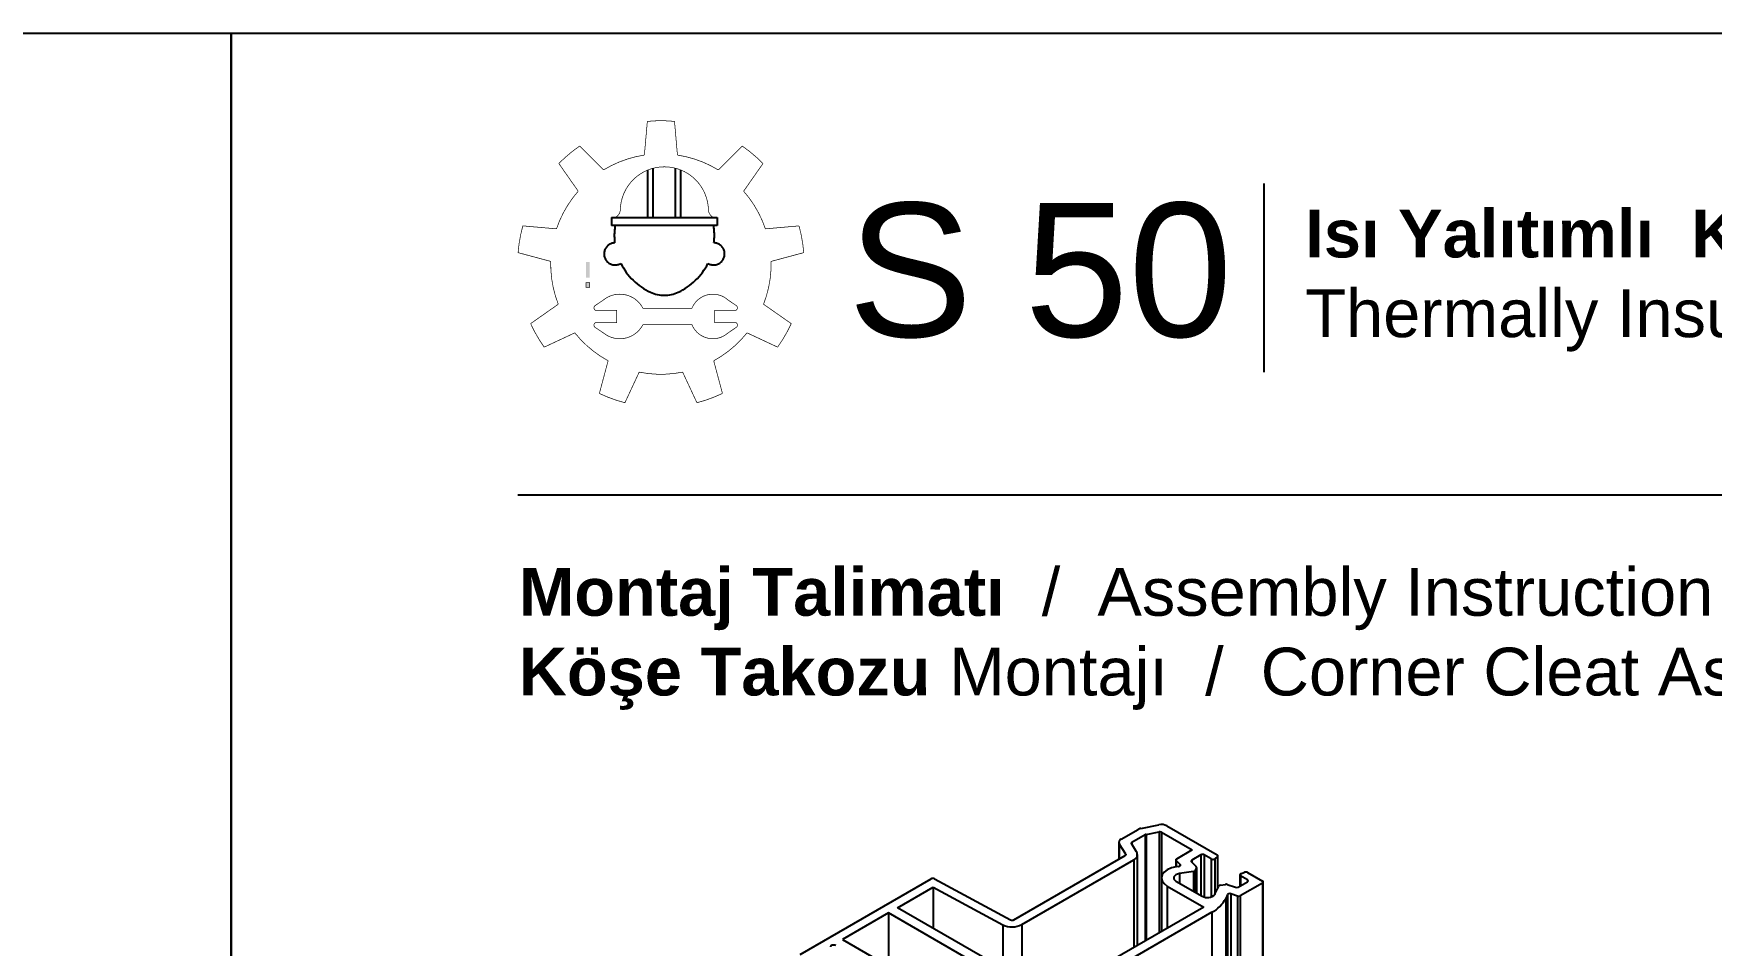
# Model space of a CAD drawing. Header units: millimetres. Extents: x 221 to 2771, y 196 to 840.
# Drawn here: x 2131 to 2218.7, y 791.9 to 839.6 of the extents above; entities that cross this region are included whole.
import ezdxf

# ---------------------------------------------------------------- set-up
doc = ezdxf.new("R2010")
doc.units = ezdxf.units.MM
doc.linetypes.add('CENTER', pattern=[50.8, 31.75, -6.35, 6.35, -6.35])
doc.layers.add('antet_k', color=7, linetype='Continuous')
doc.layers.add('yazı_numara_k', color=21, linetype='Continuous')
doc.styles.get("Standard").update_dxf_attribs({"font": 'arial.ttf'})

# ---------------------------------------------------------------- blocks, each defined once
blk = doc.blocks.new('S1.A')
at = {"color": 252}
blk.add_lwpolyline([(2269.172, -494.126), (2269.172, -791.126), (2479.168, -791.126), (2479.168, -494.126)], close=True, dxfattribs=at)
blk = doc.blocks.new('Üretim katalogu sembol-1')
at = {"true_color": 0xfed100}
h = blk.add_hatch(color=40, dxfattribs=at)
h.dxf.hatch_style = 1
h.paths.add_polyline_path([(1565.75, 1465.58), (1566.79, 1465.58), (1566.79, 1470.07), (1565.75, 1470.07)])
h.paths.add_polyline_path([(1565.75, 1462.71), (1566.79, 1462.71), (1566.79, 1464.05), (1565.75, 1464.05)])
at = {"color": 0, "linetype": 'CENTER', "ltscale": 12}
for p, q in [((1583.66, 1483.04), (1583.66, 1496.78)), ((1585.26, 1483.04), (1585.26, 1497.31)), ((1591.66, 1483.04), (1591.66, 1497.31)), ((1593.26, 1483.04), (1593.26, 1496.78)), ((1573.15, 1483.04), (1603.77, 1483.04)), ((1573.15, 1483.04), (1573.15, 1480.64)), ((1603.77, 1483.04), (1603.77, 1480.64)), ((1603.77, 1480.64), (1573.15, 1480.64))]:
    blk.add_line(p, q, dxfattribs=at)
at = {"color": 0, "linetype": 'CENTER', "lineweight": -2, "ltscale": 12, "const_width": 0.2}
for points in [[(1582.66, 1501.13), (1583.52, 1510.91)], [(1592.26, 1501.13), (1591.41, 1510.91)], [(1570.8, 1496.81), (1563.86, 1503.75)], [(1604.12, 1496.81), (1611.06, 1503.75)], [(1563.45, 1490.64), (1557.82, 1498.68)], [(1611.48, 1490.64), (1617.1, 1498.68)], [(1557.14, 1479.71), (1547.36, 1480.57)], [(1617.79, 1479.71), (1627.56, 1480.57)], [(1555.47, 1470.26), (1545.99, 1472.8)], [(1619.45, 1470.26), (1628.93, 1472.8)], [(1557.66, 1457.83), (1549.63, 1452.2)], [(1617.26, 1457.83), (1625.3, 1452.2)], [(1562.46, 1449.52), (1553.57, 1445.37)], [(1612.46, 1449.52), (1621.35, 1445.37)], [(1572.13, 1441.41), (1569.59, 1431.93)], [(1581.15, 1438.12), (1577.01, 1429.23)], [(1593.77, 1438.12), (1597.92, 1429.23)], [(1602.79, 1441.41), (1605.33, 1431.93)]]:
    blk.add_lwpolyline(points, dxfattribs=at)
for points in [[(1591.41, 1510.91, 0.047521), (1583.52, 1510.91)], [(1563.86, 1503.75, 0.047521), (1557.82, 1498.68)], [(1582.66, 1501.13, 0.099576), (1570.8, 1496.81)], [(1604.12, 1496.81, 0.099576), (1592.26, 1501.13)], [(1617.1, 1498.68, 0.047521), (1611.06, 1503.75)], [(1563.45, 1490.64, 0.099576), (1557.14, 1479.71)], [(1617.79, 1479.71, 0.099576), (1611.48, 1490.64)], [(1547.36, 1480.57, 0.047521), (1545.99, 1472.8)], [(1628.93, 1472.8, 0.047521), (1627.56, 1480.57)], [(1555.47, 1470.26, 0.099576), (1557.66, 1457.83)], [(1617.26, 1457.83, 0.099576), (1619.45, 1470.26)], [(1549.63, 1452.2, 0.047521), (1553.57, 1445.37)], [(1621.35, 1445.37, 0.047521), (1625.3, 1452.2)], [(1562.46, 1449.52, 0.099576), (1572.13, 1441.41)], [(1602.79, 1441.41, 0.099576), (1612.46, 1449.52)], [(1581.15, 1438.12, 0.099576), (1593.77, 1438.12)], [(1569.59, 1431.93, 0.047521), (1577.01, 1429.23)], [(1597.92, 1429.23, 0.047521), (1605.33, 1431.93)]]:
    blk.add_lwpolyline(points, format="xyb", dxfattribs=at)
at = {"color": 0, "linetype": 'CENTER', "ltscale": 12, "const_width": 0.2}
for points in [[(1588.46, 1497.72, 0.408893), (1575.66, 1485.15, -0.281899), (1574.17, 1483.04)], [(1588.46, 1497.72, -0.408893), (1601.26, 1485.15, 0.281899), (1602.75, 1483.04)]]:
    blk.add_lwpolyline(points, format="xyb", dxfattribs=at)
at = {"color": 40, "true_color": 0xfed100, "const_width": 0.2}
blk.add_lwpolyline([(1565.75, 1464.05), (1566.79, 1464.05), (1566.79, 1462.71), (1565.75, 1462.71)], close=True, dxfattribs=at)
at = {"color": 0, "linetype": 'CENTER', "ltscale": 12, "const_width": 0.2}
blk.add_lwpolyline([(1574.65, 1456.03), (1568.69, 1456.03, -0.414214), (1568.05, 1456.67), (1568.05, 1456.88, -0.248554), (1568.33, 1457.41), (1570.79, 1459.08, -0.475864), (1582.25, 1456.63), (1596.45, 1456.63, -0.519094), (1606.92, 1459.08), (1609.37, 1457.41, -0.248554), (1609.65, 1456.88), (1609.65, 1456.67, -0.414214), (1609.01, 1456.03), (1603.05, 1456.03), (1603.05, 1452.52), (1609.01, 1452.52, -0.414214), (1609.65, 1451.88), (1609.65, 1451.67, -0.248554), (1609.37, 1451.14), (1606.92, 1449.48, -0.519094), (1596.45, 1451.92), (1582.25, 1451.92, -0.475864), (1570.79, 1449.48), (1568.33, 1451.14, -0.248554), (1568.05, 1451.67), (1568.05, 1451.88, -0.414214), (1568.69, 1452.52), (1574.65, 1452.52)], format="xyb", close=True, dxfattribs=at)
at = {"color": 0, "linetype": 'CENTER', "ltscale": 12}
for centre, radius, start, end in [((1592.04, 1477.74), 18.11, 170.7928, 186.6972), ((1584.88, 1477.74), 18.11, 353.3028, 9.2072), ((1574.16, 1472.43), 3.2, 91.7372, 301.3307), ((1602.77, 1472.43), 3.2, 238.6693, 88.2628), ((1592.04, 1477.74), 18.11, 206.3707, 245.0967), ((1584.88, 1477.74), 18.11, 294.9033, 333.6293), ((1588.46, 1470.02), 9.6, 245.0967, 294.9033)]:
    blk.add_arc(centre, radius, start, end, dxfattribs=at)
blk = doc.blocks.new('S.1.B')
blk.add_line((922.442, 1850.816), (922.442, 1840.948))
at = {"color": 7}
blk.add_line((1063.417, 1834.519), (883.417, 1834.519), dxfattribs=at)
at = {"color": 0, "linetype": 'CENTER', "ltscale": 12, "xscale": 0.18014578362, "yscale": 0.18014578362, "zscale": 0.18014578362}
blk.add_blockref('Üretim katalogu sembol-1', (604.929, 1581.874), dxfattribs=at)
at = {"width": 80.56077, "attachment_point": 1}
for s, insert, char_height in [('\\pi23.685;{\\fArial Unicode MS|b0|i0|c162|p34;S 50}', (876.995, 1849.794), 7), ('\\pi8.4591;{\\fArial Unicode MS|b1|i0|c162|p34;Isı Yalıtımlı  Kaldır-Sür Sistemi\\fArial Unicode MS|b0|i0|c162|p34;\\PThermally Insulated  Lift and Slide Systems}', (916.148, 1849.441), 2.5)]:
    blk.add_mtext(s, dxfattribs=dict(at, insert=insert, char_height=char_height))
blk = doc.blocks.new('S50_SYF1')
at = {"color": 0}
blk.add_blockref('S.1.B', (-100.171, 492.739), dxfattribs=at)
at = {"layer": 'antet_k', "color": 0}
blk.add_blockref('S1.A', (-1500.922, 2845.514), dxfattribs=at)

msp = doc.modelspace()

# ---------------------------------------------------------------- linework, layer by layer
at = {"color": 252, "linetype": 'Continuous'}
for p, q in [((2187.841, 797.487), (2188.727, 797.999)), ((2188.879, 798.054), (2189.821, 798.241)), ((2189.145, 797.74), (2189.827, 797.876)), ((2189.827, 797.876), (2189.827, 792.593)), ((2189.951, 797.859), (2191.566, 796.927)), ((2189.951, 797.859), (2189.951, 792.664)), ((2190.234, 798.186), (2192.865, 796.667)), ((2187.724, 797.324), (2187.724, 796.44)), ((2188.088, 796.707), (2187.748, 797.245)), ((2187.748, 797.245), (2187.748, 796.454)), ((2188.652, 796.825), (2188.382, 797.253)), ((2188.41, 797.326), (2189.099, 797.724)), ((2188.41, 797.326), (2188.41, 797.209)), ((2189.099, 797.724), (2189.099, 792.172)), ((2189.145, 797.74), (2189.145, 792.198)), ((2191.566, 796.927), (2190.738, 796.449)), ((2182.228, 793.267), (2188.06, 796.634)), ((2182.652, 793.022), (2188.511, 796.405)), ((2188.088, 796.707), (2188.088, 796.659)), ((2188.511, 796.405), (2188.511, 791.833)), ((2188.696, 791.939), (2188.696, 796.682)), ((2190.703, 796.4), (2190.703, 796.039)), ((2190.719, 796.366), (2190.922, 796.163)), ((2190.719, 796.366), (2190.719, 796.041)), ((2190.849, 796.061), (2190.724, 796.042)), ((2190.922, 796.163), (2190.922, 796.094)), ((2191.519, 796.305), (2191.769, 796.054)), ((2192.019, 796.666), (2191.538, 796.388)), ((2191.538, 796.388), (2191.538, 796.286)), ((2191.786, 794.678), (2191.786, 796.019)), ((2192.019, 796.666), (2192.019, 794.543)), ((2192.556, 796.454), (2192.188, 796.666)), ((2192.188, 796.666), (2192.188, 794.463)), ((2192.556, 796.454), (2192.556, 794.466)), ((2192.879, 796.578), (2192.739, 796.463)), ((2192.739, 796.463), (2192.739, 794.587)), ((2192.879, 796.578), (2192.879, 794.883)), ((2192.901, 794.93), (2192.901, 796.618)), ((2171.06, 791.457), (2177.908, 795.41)), ((2178.074, 795.412), (2182.061, 793.266)), ((2189.953, 795.462), (2189.953, 792.665)), ((2190.71, 795.299), (2192.083, 794.506)), ((2191.625, 795.799), (2190.889, 795.685)), ((2190.889, 795.685), (2190.889, 795.195)), ((2191.625, 795.799), (2191.625, 794.77)), ((2191.781, 796.001), (2191.71, 795.848)), ((2191.71, 795.848), (2191.71, 794.721)), ((2191.781, 796.001), (2191.781, 794.68)), ((2193.97, 794.984), (2194.451, 795.262)), ((2194.048, 795.621), (2194.048, 795.029)), ((2195.243, 795.196), (2194.075, 794.522)), ((2194.451, 795.36), (2194.083, 795.572)), ((2194.083, 795.572), (2194.083, 795.049)), ((2194.099, 795.678), (2194.299, 795.758)), ((2194.451, 795.36), (2194.451, 795.262)), ((2194.453, 795.751), (2195.243, 795.294)), ((2195.243, 795.196), (2195.243, 782.885)), ((2195.278, 782.865), (2195.278, 795.245)), ((2176.151, 793.906), (2178.004, 794.976)), ((2178.004, 794.976), (2181.652, 793.012)), ((2178.004, 794.976), (2178.004, 792.837)), ((2190.257, 795.037), (2192.16, 793.939)), ((2190.257, 795.037), (2190.257, 792.841)), ((2192.752, 794.61), (2192.949, 795.035)), ((2193.034, 795.084), (2193.3, 795.125)), ((2193.404, 794.586), (2193.311, 794.388)), ((2193.311, 794.388), (2193.311, 783.999)), ((2193.391, 795.118), (2193.825, 794.973)), ((2193.404, 794.586), (2193.404, 783.032)), ((2193.931, 794.511), (2193.58, 794.628)), ((2193.58, 794.628), (2193.58, 783.401)), ((2193.931, 794.511), (2193.931, 783.643)), ((2194.075, 794.522), (2194.075, 783.742)), ((2175.67, 793.629), (2173.266, 792.241)), ((2189.784, 785.481), (2175.67, 793.629)), ((2175.67, 793.629), (2175.67, 790.853)), ((2184.127, 789.302), (2176.151, 793.906)), ((2192.16, 793.939), (2184.127, 789.302)), ((2192.587, 793.663), (2184.58, 789.041)), ((2192.587, 793.663), (2192.587, 784.418)), ((2181.652, 793.012), (2181.652, 790.731)), ((2182.652, 793.022), (2182.652, 790.153)), ((2173.266, 792.241), (2187.38, 784.093))]:
    msp.add_line(p, q, dxfattribs=at)
at = {"color": 252, "linetype": 'Continuous', "flags": 128}
for points in [[(2190.724, 796.042), (2190.473, 795.982), (2190.257, 795.887), (2190.092, 795.762), (2189.988, 795.617), (2189.953, 795.462), (2189.988, 795.307), (2190.092, 795.162), (2190.257, 795.037)], [(2190.738, 796.449), (2190.725, 796.44), (2190.715, 796.431), (2190.708, 796.42), (2190.704, 796.409), (2190.703, 796.398), (2190.705, 796.387), (2190.71, 796.376), (2190.719, 796.366)], [(2190.849, 796.061), (2190.874, 796.067), (2190.897, 796.076), (2190.915, 796.088), (2190.928, 796.102), (2190.936, 796.117), (2190.937, 796.133), (2190.932, 796.148), (2190.922, 796.163)], [(2191.538, 796.388), (2191.525, 796.38), (2191.515, 796.37), (2191.508, 796.359), (2191.504, 796.348), (2191.503, 796.337), (2191.505, 796.326), (2191.51, 796.315), (2191.519, 796.305)], [(2192.879, 796.578), (2192.889, 796.589), (2192.896, 796.6), (2192.9, 796.612), (2192.9, 796.624), (2192.896, 796.636), (2192.889, 796.647), (2192.879, 796.658), (2192.865, 796.667)], [(2190.889, 795.685), (2190.793, 795.662), (2190.71, 795.625), (2190.646, 795.577), (2190.606, 795.522), (2190.593, 795.462), (2190.606, 795.402), (2190.646, 795.347), (2190.71, 795.299)], [(2194.099, 795.678), (2194.08, 795.668), (2194.064, 795.656), (2194.054, 795.642), (2194.049, 795.627), (2194.049, 795.612), (2194.055, 795.597), (2194.067, 795.584), (2194.083, 795.572)], [(2172.911, 791.923), (2172.873, 791.94), (2172.827, 791.949), (2172.779, 791.95), (2172.732, 791.942), (2172.692, 791.927), (2172.661, 791.906), (2172.643, 791.88), (2172.639, 791.852)]]:
    msp.add_lwpolyline(points, dxfattribs=at)
at = {"color": 252, "linetype": 'Continuous'}
for centre, radius, start, end in [((2188.972, 797.559), 0.503, 100.55839, 119.11249), ((2189.951, 797.635), 0.62, 62.76945, 102.04736), ((2189.866, 797.694), 0.186, 62.76518, 102.04908), ((2187.9, 797.326), 0.172, 109.83622, 208.14929), ((2188.427, 797.277), 0.0515, 109.8368, 208.13792), ((2189.172, 797.592), 0.151, 100.55808, 119.11085), ((2188.043, 796.682), 0.0515, 289.83394, 28.15334), ((2188.391, 796.679), 0.299, 293.71835, 29.19554), ((2191.74, 796.02), 0.0453, 336.29694, 49.39852), ((2192.103, 796.502), 0.184, 62.61355, 117.38892), ((2192.64, 796.611), 0.178, 241.90139, 303.88003), ((2177.993, 795.246), 0.185, 63.85153, 117.30254), ((2191.619, 795.908), 0.11, 273.43426, 326.56036), ((2194.367, 795.583), 0.188, 62.91065, 111.30506), ((2194.432, 795.311), 0.0524, 290.78396, 69.20865), ((2195.224, 795.245), 0.0524, 290.78392, 69.22101), ((2192.356, 794.957), 0.527, 238.81225, 318.77343), ((2191.789, 795.185), 1.718, 297.64512, 332.3487), ((2193.041, 794.974), 0.11, 93.43514, 146.55948), ((2193.331, 794.929), 0.198, 72.34085, 98.96477), ((2193.52, 794.487), 0.153, 67.23004, 139.66737), ((2193.885, 795.152), 0.188, 251.62681, 297.06438), ((2193.99, 794.69), 0.188, 251.62899, 297.0622), ((2182.142, 794.011), 1.112, 243.85387, 297.30075), ((2182.143, 793.432), 0.185, 243.85209, 297.30198)]:
    msp.add_arc(centre, radius, start, end, dxfattribs=at)

# ---------------------------------------------------------------- block references
for p in [(1163.042, -1511.773), (1373.038, -1511.773)]:
    msp.add_blockref('S50_SYF1', p)

# ---------------------------------------------------------------- texts
at = {"layer": 'yazı_numara_k', "color": 7, "insert": (2156.332, 811.67), "char_height": 2.5, "attachment_point": 1}
msp.add_mtext('{\\fArial Unicode MS|b1|i0|c162|p34;Montaj Talimatı  \\fArial Unicode MS|b0|i0|c162|p34;/  \\fArial Unicode MS|b0|i0|c162|p18;Assembly Instruction\\fArial Unicode MS|b0|i0|c162|p34;\\P\\fArial Unicode MS|b1|i0|c162|p34;Köşe Takozu \\fArial Unicode MS|b0|i0|c162|p34;Montajı\\fArial Unicode MS|b1|i0|c162|p34;  \\fArial Unicode MS|b0|i0|c162|p34;/  Corner Cleat Assembly}', dxfattribs=at)

doc.saveas('drawing.dxf')
